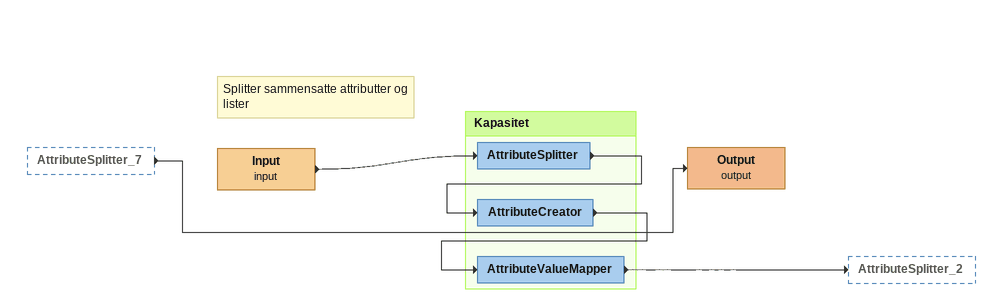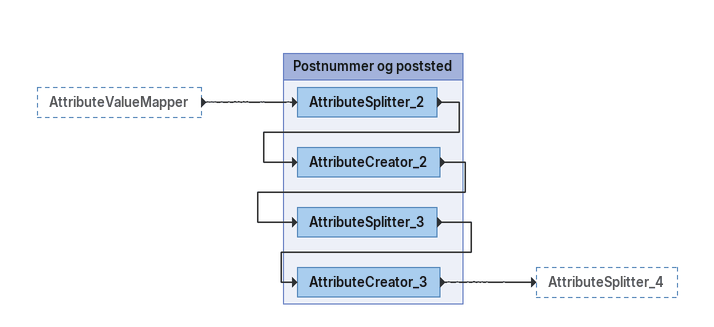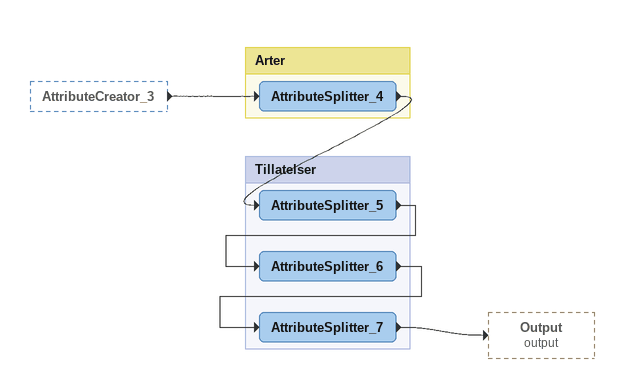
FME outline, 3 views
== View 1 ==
AttributeSplitter_7 [outside]
    -> Output (output)
Note: Splitter sammensatte attributter og lister
Input (input)
    -> AttributeSplitter
Output (output)

Bookmark: Kapasitet
AttributeSplitter
    -> AttributeCreator
AttributeCreator
    -> AttributeValueMapper
AttributeValueMapper
    -> AttributeSplitter_2

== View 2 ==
AttributeValueMapper [outside]
    -> AttributeSplitter_2

Bookmark: Postnummer og poststed
AttributeSplitter_2
    -> AttributeCreator_2
AttributeCreator_2
    -> AttributeSplitter_3
AttributeSplitter_3
    -> AttributeCreator_3
AttributeCreator_3
    -> AttributeSplitter_4

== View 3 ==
AttributeCreator_3 [outside]
    -> AttributeSplitter_4

Bookmark: Arter
AttributeSplitter_4
    -> AttributeSplitter_5

Bookmark: Tillatelser
AttributeSplitter_5
    -> AttributeSplitter_6
AttributeSplitter_6
    -> AttributeSplitter_7
AttributeSplitter_7
    -> Output (output)
